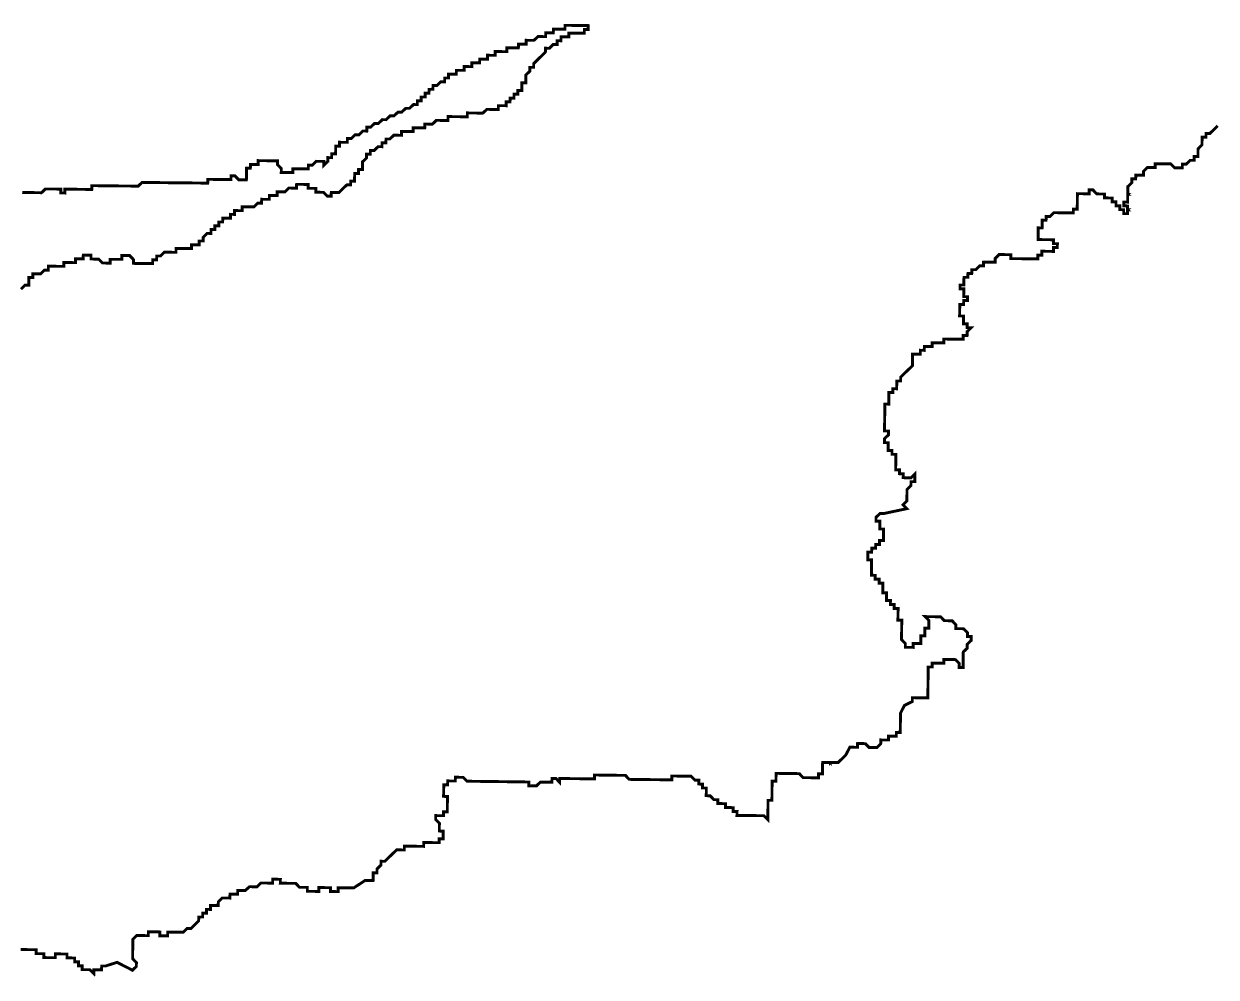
# Model space of a CAD drawing. Header units: metres. Extents: x 257673 to 289848, y 2129691 to 2228029.
# Drawn here: x 263109 to 264336, y 2167582 to 2168564 of the extents above; entities that cross this region are included whole.
import ezdxf

# ---------------------------------------------------------------- set-up
doc = ezdxf.new("R2010")
doc.units = ezdxf.units.M
doc.header["$MEASUREMENT"] = 0
doc.layers.add('HAZARDS LINE', color=1, linetype='Continuous')

msp = doc.modelspace()

# ---------------------------------------------------------------- linework, layer by layer
at = {"layer": 'HAZARDS LINE', "lineweight": 18}
for points in [[(263105.7, 2168290.6, 2.98, 2.98, 0), (263109.7, 2168294.6, 2.98, 2.98, 0), (263113.7, 2168294.5, 2.98, 2.98, 0), (263113.8, 2168298.5, 2.98, 2.98, 0), (263113.8, 2168302.5, 2.98, 2.98, 0), (263117.8, 2168302.4, 2.98, 2.98, 0), (263117.8, 2168306.4, 2.98, 2.98, 0), (263121.8, 2168306.4, 2.98, 2.98, 0), (263125.8, 2168306.3, 2.98, 2.98, 0), (263129.8, 2168310.2, 2.98, 2.98, 0), (263133.8, 2168310.2, 2.98, 2.98, 0), (263133.8, 2168314.2, 2.98, 2.98, 0), (263137.8, 2168314.1, 2.98, 2.98, 0), (263141.8, 2168314.1, 2.98, 2.98, 0), (263145.8, 2168314, 2.98, 2.98, 0), (263149.7, 2168314, 2.98, 2.98, 0), (263149.8, 2168318, 2.98, 2.98, 0), (263153.8, 2168317.9, 2.98, 2.98, 0), (263157.7, 2168317.9, 2.98, 2.98, 0), (263161.7, 2168317.8, 2.98, 2.98, 0), (263161.8, 2168321.8, 2.98, 2.98, 0), (263165.7, 2168321.7, 2.98, 2.98, 0), (263169.7, 2168321.7, 2.98, 2.98, 0), (263169.8, 2168325.7, 2.98, 2.98, 0), (263173.7, 2168325.6, 2.98, 2.98, 0), (263177.7, 2168325.6, 2.98, 2.98, 0), (263177.7, 2168321.6, 2.98, 2.98, 0), (263181.6, 2168321.5, 2.98, 2.98, 0), (263185.6, 2168321.5, 2.98, 2.98, 0), (263189.5, 2168317.5, 2.98, 2.98, 0), (263193.5, 2168317.4, 2.98, 2.98, 0), (263197.5, 2168317.4, 2.98, 2.98, 0), (263197.5, 2168321.3, 2.98, 2.98, 0), (263201.5, 2168321.3, 2.98, 2.98, 0), (263205.5, 2168321.2, 2.98, 2.98, 0), (263209.5, 2168321.2, 2.98, 2.98, 0), (263209.5, 2168325.2, 2.98, 2.98, 0), (263213.5, 2168325.1, 2.98, 2.98, 0), (263217.5, 2168325.1, 2.98, 2.98, 0), (263221.4, 2168321.1, 2.98, 2.98, 0), (263221.4, 2168317.1, 2.98, 2.98, 0), (263225.3, 2168317, 2.98, 2.98, 0), (263229.3, 2168317, 2.98, 2.98, 0), (263233.3, 2168316.9, 2.98, 2.98, 0), (263237.3, 2168316.9, 2.98, 2.98, 0), (263241.2, 2168316.8, 2.98, 2.98, 0), (263241.3, 2168320.8, 2.98, 2.98, 0), (263245.3, 2168320.8, 2.98, 2.98, 0), (263245.3, 2168324.7, 2.98, 2.98, 0), (263249.3, 2168324.7, 2.98, 2.98, 0), (263253.3, 2168328.6, 2.98, 2.98, 0), (263257.3, 2168328.6, 2.98, 2.98, 0), (263261.3, 2168328.5, 2.98, 2.98, 0), (263265.2, 2168328.5, 2.98, 2.98, 0), (263265.3, 2168332.4, 2.98, 2.98, 0), (263269.3, 2168332.4, 2.98, 2.98, 0), (263273.2, 2168332.4, 2.98, 2.98, 0), (263277.2, 2168332.3, 2.98, 2.98, 0), (263281.2, 2168332.3, 2.98, 2.98, 0), (263281.2, 2168336.2, 2.98, 2.98, 0), (263285.2, 2168336.2, 2.98, 2.98, 0), (263289.2, 2168336.1, 2.98, 2.98, 0), (263289.2, 2168340.1, 2.98, 2.98, 0), (263293.2, 2168340.1, 2.98, 2.98, 0), (263293.3, 2168344, 2.98, 2.98, 0), (263297.3, 2168348, 2.98, 2.98, 0), (263301.3, 2168347.9, 2.98, 2.98, 0), (263301.3, 2168351.9, 2.98, 2.98, 0), (263305.3, 2168351.8, 2.98, 2.98, 0), (263305.3, 2168355.8, 2.98, 2.98, 0), (263309.3, 2168355.8, 2.98, 2.98, 0), (263309.4, 2168359.7, 2.98, 2.98, 0), (263313.3, 2168359.7, 2.98, 2.98, 0), (263313.4, 2168363.7, 2.98, 2.98, 0), (263317.4, 2168363.6, 2.98, 2.98, 0), (263321.3, 2168363.6, 2.98, 2.98, 0), (263321.4, 2168367.6, 2.98, 2.98, 0), (263325.4, 2168367.5, 2.98, 2.98, 0), (263325.4, 2168371.5, 2.98, 2.98, 0), (263329.4, 2168371.4, 2.98, 2.98, 0), (263333.4, 2168371.4, 2.98, 2.98, 0), (263333.4, 2168375.4, 2.98, 2.98, 0), (263337.4, 2168375.3, 2.98, 2.98, 0), (263341.4, 2168375.3, 2.98, 2.98, 0), (263345.3, 2168375.2, 2.98, 2.98, 0), (263349.4, 2168379.1, 2.98, 2.98, 0), (263353.3, 2168379.1, 2.98, 2.98, 0), (263353.4, 2168383.1, 2.98, 2.98, 0), (263357.4, 2168383, 2.98, 2.98, 0), (263361.3, 2168383, 2.98, 2.98, 0), (263361.4, 2168387, 2.98, 2.98, 0), (263365.4, 2168386.9, 2.98, 2.98, 0), (263369.3, 2168386.9, 2.98, 2.98, 0), (263369.4, 2168390.8, 2.98, 2.98, 0), (263373.4, 2168390.8, 2.98, 2.98, 0), (263377.3, 2168390.7, 2.98, 2.98, 0), (263381.4, 2168394.7, 2.98, 2.98, 0), (263385.3, 2168394.6, 2.98, 2.98, 0), (263389.3, 2168394.6, 2.98, 2.98, 0), (263389.4, 2168398.5, 2.98, 2.98, 0), (263393.3, 2168398.5, 2.98, 2.98, 0), (263397.3, 2168398.4, 2.98, 2.98, 0), (263401.3, 2168398.4, 2.98, 2.98, 0), (263401.2, 2168394.4, 2.98, 2.98, 0), (263405.2, 2168394.4, 2.98, 2.98, 0), (263409.2, 2168394.3, 2.98, 2.98, 0), (263409.1, 2168390.3, 2.98, 2.98, 0), (263413.1, 2168390.3, 2.98, 2.98, 0), (263417.1, 2168390.2, 2.98, 2.98, 0), (263421, 2168386.2, 2.98, 2.98, 0), (263425, 2168386.2, 2.98, 2.98, 0), (263425.1, 2168390.2, 2.98, 2.98, 0), (263429, 2168390.1, 2.98, 2.98, 0), (263433, 2168390.1, 2.98, 2.98, 0), (263437, 2168394, 2.98, 2.98, 0), (263441.1, 2168397.9, 2.98, 2.98, 0), (263445, 2168397.9, 2.98, 2.98, 0), (263445.1, 2168401.8, 2.98, 2.98, 0), (263449.1, 2168401.8, 2.98, 2.98, 0), (263449.1, 2168405.8, 2.98, 2.98, 0), (263449.2, 2168409.7, 2.98, 2.98, 0), (263453.1, 2168409.7, 2.98, 2.98, 0), (263453.2, 2168413.7, 2.98, 2.98, 0), (263457.2, 2168413.6, 2.98, 2.98, 0), (263457.2, 2168417.6, 2.98, 2.98, 0), (263457.2, 2168421.6, 2.98, 2.98, 0), (263461.3, 2168425.5, 2.98, 2.98, 0), (263461.3, 2168429.5, 2.98, 2.98, 0), (263465.3, 2168429.4, 2.98, 2.98, 0), (263465.3, 2168433.4, 2.98, 2.98, 0), (263469.3, 2168433.4, 2.98, 2.98, 0), (263473.3, 2168437.3, 2.98, 2.98, 0), (263477.3, 2168437.2, 2.98, 2.98, 0), (263477.4, 2168441.2, 2.98, 2.98, 0), (263481.3, 2168441.2, 2.98, 2.98, 0), (263481.4, 2168445.1, 2.98, 2.98, 0), (263485.4, 2168445.1, 2.98, 2.98, 0), (263489.4, 2168449, 2.98, 2.98, 0), (263493.4, 2168449, 2.98, 2.98, 0), (263497.3, 2168448.9, 2.98, 2.98, 0), (263497.4, 2168452.9, 2.98, 2.98, 0), (263501.4, 2168452.9, 2.98, 2.98, 0), (263505.3, 2168452.8, 2.98, 2.98, 0), (263509.3, 2168452.8, 2.98, 2.98, 0), (263509.4, 2168456.7, 2.98, 2.98, 0), (263513.4, 2168456.7, 2.98, 2.98, 0), (263517.3, 2168456.6, 2.98, 2.98, 0), (263521.3, 2168456.6, 2.98, 2.98, 0), (263521.4, 2168460.6, 2.98, 2.98, 0), (263525.3, 2168460.5, 2.98, 2.98, 0), (263529.3, 2168460.5, 2.98, 2.98, 0), (263533.3, 2168464.4, 2.98, 2.98, 0), (263537.3, 2168464.3, 2.98, 2.98, 0), (263541.3, 2168464.3, 2.98, 2.98, 0), (263545.3, 2168464.2, 2.98, 2.98, 0), (263545.3, 2168468.2, 2.98, 2.98, 0), (263549.3, 2168468.2, 2.98, 2.98, 0), (263553.3, 2168468.1, 2.98, 2.98, 0), (263557.2, 2168468.1, 2.98, 2.98, 0), (263561.2, 2168468, 2.98, 2.98, 0), (263565.2, 2168468, 2.98, 2.98, 0), (263565.2, 2168472, 2.98, 2.98, 0), (263569.2, 2168471.9, 2.98, 2.98, 0), (263573.2, 2168471.9, 2.98, 2.98, 0), (263577.2, 2168471.8, 2.98, 2.98, 0), (263581.1, 2168471.8, 2.98, 2.98, 0), (263585.2, 2168475.7, 2.98, 2.98, 0), (263589.1, 2168475.6, 2.98, 2.98, 0), (263593.1, 2168475.6, 2.98, 2.98, 0), (263597.1, 2168475.5, 2.98, 2.98, 0), (263597.1, 2168479.5, 2.98, 2.98, 0), (263601.1, 2168479.5, 2.98, 2.98, 0), (263605.1, 2168479.4, 2.98, 2.98, 0), (263605.1, 2168483.4, 2.98, 2.98, 0), (263609.1, 2168483.4, 2.98, 2.98, 0), (263609.2, 2168487.3, 2.98, 2.98, 0), (263613.1, 2168487.3, 2.98, 2.98, 0), (263613.2, 2168491.3, 2.98, 2.98, 0), (263617.2, 2168491.2, 2.98, 2.98, 0), (263617.2, 2168495.2, 2.98, 2.98, 0), (263621.2, 2168495.1, 2.98, 2.98, 0), (263621.2, 2168499.1, 2.98, 2.98, 0), (263621.3, 2168503.1, 2.98, 2.98, 0), (263625.3, 2168503, 2.98, 2.98, 0), (263625.3, 2168507, 2.98, 2.98, 0), (263625.4, 2168511, 2.98, 2.98, 0), (263629.4, 2168514.9, 2.98, 2.98, 0), (263629.4, 2168518.9, 2.98, 2.98, 0), (263633.4, 2168518.9, 2.98, 2.98, 0), (263633.5, 2168522.8, 2.98, 2.98, 0), (263637.5, 2168526.8, 2.98, 2.98, 0), (263645.5, 2168534.6, 2.98, 2.98, 0), (263645.6, 2168538.6, 2.98, 2.98, 0), (263649.6, 2168538.5, 2.98, 2.98, 0), (263653.6, 2168542.5, 2.98, 2.98, 0), (263657.6, 2168542.4, 2.98, 2.98, 0), (263657.6, 2168546.4, 2.98, 2.98, 0), (263661.6, 2168546.3, 2.98, 2.98, 0), (263661.6, 2168550.3, 2.98, 2.98, 0), (263665.6, 2168550.3, 2.98, 2.98, 0), (263669.6, 2168550.2, 2.98, 2.98, 0), (263669.6, 2168554.2, 2.98, 2.98, 0), (263673.6, 2168554.2, 2.98, 2.98, 0), (263677.6, 2168554.1, 2.98, 2.98, 0), (263681.6, 2168554.1, 2.98, 2.98, 0), (263685.5, 2168554, 2.98, 2.98, 0), (263685.6, 2168558, 2.98, 2.98, 0), (263689.6, 2168557.9, 2.98, 2.98, 0), (263689.6, 2168561.9, 2.98, 2.98, 0), (263685.6, 2168562, 2.98, 2.98, 0), (263681.7, 2168562, 2.98, 2.98, 0), (263677.7, 2168562.1, 2.98, 2.98, 0), (263673.7, 2168562.1, 2.98, 2.98, 0), (263669.7, 2168562.2, 2.98, 2.98, 0), (263665.7, 2168562.2, 2.98, 2.98, 0), (263665.7, 2168558.2, 2.98, 2.98, 0), (263661.7, 2168558.3, 2.98, 2.98, 0), (263657.7, 2168558.3, 2.98, 2.98, 0), (263653.8, 2168558.4, 2.98, 2.98, 0), (263653.7, 2168554.4, 2.98, 2.98, 0), (263649.7, 2168554.4, 2.98, 2.98, 0), (263645.8, 2168554.5, 2.98, 2.98, 0), (263645.7, 2168550.5, 2.98, 2.98, 0), (263641.7, 2168550.6, 2.98, 2.98, 0), (263637.8, 2168550.6, 2.98, 2.98, 0), (263633.7, 2168546.7, 2.98, 2.98, 0), (263629.8, 2168546.7, 2.98, 2.98, 0), (263625.8, 2168546.8, 2.98, 2.98, 0), (263625.7, 2168542.8, 2.98, 2.98, 0), (263621.8, 2168542.9, 2.98, 2.98, 0), (263617.8, 2168542.9, 2.98, 2.98, 0), (263617.7, 2168538.9, 2.98, 2.98, 0), (263613.8, 2168539, 2.98, 2.98, 0), (263609.8, 2168539, 2.98, 2.98, 0), (263605.8, 2168539.1, 2.98, 2.98, 0), (263605.8, 2168535.1, 2.98, 2.98, 0), (263601.8, 2168535.1, 2.98, 2.98, 0), (263597.8, 2168535.2, 2.98, 2.98, 0), (263593.8, 2168535.2, 2.98, 2.98, 0), (263593.8, 2168531.3, 2.98, 2.98, 0), (263589.8, 2168531.3, 2.98, 2.98, 0), (263585.8, 2168531.4, 2.98, 2.98, 0), (263585.8, 2168527.4, 2.98, 2.98, 0), (263581.8, 2168527.4, 2.98, 2.98, 0), (263577.8, 2168527.5, 2.98, 2.98, 0), (263577.8, 2168523.5, 2.98, 2.98, 0), (263573.8, 2168523.6, 2.98, 2.98, 0), (263569.8, 2168523.6, 2.98, 2.98, 0), (263569.8, 2168519.6, 2.98, 2.98, 0), (263565.8, 2168519.7, 2.98, 2.98, 0), (263561.8, 2168519.7, 2.98, 2.98, 0), (263561.8, 2168515.8, 2.98, 2.98, 0), (263557.8, 2168515.8, 2.98, 2.98, 0), (263553.8, 2168515.8, 2.98, 2.98, 0), (263553.8, 2168511.9, 2.98, 2.98, 0), (263549.8, 2168511.9, 2.98, 2.98, 0), (263545.8, 2168512, 2.98, 2.98, 0), (263545.8, 2168508, 2.98, 2.98, 0), (263541.8, 2168508, 2.98, 2.98, 0), (263541.8, 2168504.1, 2.98, 2.98, 0), (263537.8, 2168504.1, 2.98, 2.98, 0), (263533.8, 2168500.2, 2.98, 2.98, 0), (263529.8, 2168500.2, 2.98, 2.98, 0), (263529.7, 2168496.3, 2.98, 2.98, 0), (263525.8, 2168496.3, 2.98, 2.98, 0), (263525.7, 2168492.3, 2.98, 2.98, 0), (263521.7, 2168492.4, 2.98, 2.98, 0), (263521.7, 2168488.4, 2.98, 2.98, 0), (263517.7, 2168488.4, 2.98, 2.98, 0), (263517.7, 2168484.5, 2.98, 2.98, 0), (263513.7, 2168484.5, 2.98, 2.98, 0), (263513.6, 2168480.5, 2.98, 2.98, 0), (263509.7, 2168480.6, 2.98, 2.98, 0), (263505.6, 2168476.7, 2.98, 2.98, 0), (263501.7, 2168476.7, 2.98, 2.98, 0), (263497.6, 2168472.8, 2.98, 2.98, 0), (263493.7, 2168472.8, 2.98, 2.98, 0), (263489.6, 2168468.9, 2.98, 2.98, 0), (263485.7, 2168469, 2.98, 2.98, 0), (263481.6, 2168465, 2.98, 2.98, 0), (263477.7, 2168465.1, 2.98, 2.98, 0), (263473.6, 2168461.1, 2.98, 2.98, 0), (263469.7, 2168461.2, 2.98, 2.98, 0), (263465.6, 2168457.3, 2.98, 2.98, 0), (263461.7, 2168457.3, 2.98, 2.98, 0), (263461.6, 2168453.3, 2.98, 2.98, 0), (263457.6, 2168453.4, 2.98, 2.98, 0), (263453.6, 2168449.5, 2.98, 2.98, 0), (263449.6, 2168449.5, 2.98, 2.98, 0), (263445.6, 2168445.6, 2.98, 2.98, 0), (263441.6, 2168445.6, 2.98, 2.98, 0), (263441.6, 2168441.7, 2.98, 2.98, 0), (263437.6, 2168441.7, 2.98, 2.98, 0), (263433.6, 2168441.8, 2.98, 2.98, 0), (263433.6, 2168437.8, 2.98, 2.98, 0), (263429.6, 2168437.8, 2.98, 2.98, 0), (263429.6, 2168433.8, 2.98, 2.98, 0), (263429.5, 2168429.9, 2.98, 2.98, 0), (263425.5, 2168429.9, 2.98, 2.98, 0), (263425.5, 2168425.9, 2.98, 2.98, 0), (263421.5, 2168426, 2.98, 2.98, 0), (263421.5, 2168422, 2.98, 2.98, 0), (263417.4, 2168418.1, 2.98, 2.98, 0), (263417.5, 2168422.1, 2.98, 2.98, 0), (263413.5, 2168422.1, 2.98, 2.98, 0), (263409.5, 2168422.2, 2.98, 2.98, 0), (263405.5, 2168418.2, 2.98, 2.98, 0), (263401.5, 2168418.3, 2.98, 2.98, 0), (263401.5, 2168414.3, 2.98, 2.98, 0), (263397.5, 2168414.4, 2.98, 2.98, 0), (263393.5, 2168414.4, 2.98, 2.98, 0), (263389.6, 2168414.4, 2.98, 2.98, 0), (263385.6, 2168414.5, 2.98, 2.98, 0), (263385.5, 2168410.5, 2.98, 2.98, 0), (263381.6, 2168410.6, 2.98, 2.98, 0), (263377.6, 2168410.6, 2.98, 2.98, 0), (263373.6, 2168410.7, 2.98, 2.98, 0), (263373.7, 2168414.6, 2.98, 2.98, 0), (263369.7, 2168418.7, 2.98, 2.98, 0), (263369.8, 2168422.6, 2.98, 2.98, 0), (263365.8, 2168422.7, 2.98, 2.98, 0), (263361.8, 2168422.7, 2.98, 2.98, 0), (263357.9, 2168422.8, 2.98, 2.98, 0), (263353.9, 2168422.8, 2.98, 2.98, 0), (263349.9, 2168422.9, 2.98, 2.98, 0), (263349.8, 2168418.9, 2.98, 2.98, 0), (263345.9, 2168419, 2.98, 2.98, 0), (263341.9, 2168419, 2.98, 2.98, 0), (263341.8, 2168415, 2.98, 2.98, 0), (263337.9, 2168415.1, 2.98, 2.98, 0), (263337.8, 2168411.1, 2.98, 2.98, 0), (263337.8, 2168407.1, 2.98, 2.98, 0), (263337.7, 2168403.2, 2.98, 2.98, 0), (263333.8, 2168403.2, 2.98, 2.98, 0), (263329.8, 2168403.2, 2.98, 2.98, 0), (263325.8, 2168407.3, 2.98, 2.98, 0), (263321.9, 2168407.3, 2.98, 2.98, 0), (263321.8, 2168403.3, 2.98, 2.98, 0), (263317.8, 2168403.4, 2.98, 2.98, 0), (263313.9, 2168403.4, 2.98, 2.98, 0), (263309.9, 2168403.5, 2.98, 2.98, 0), (263305.9, 2168403.5, 2.98, 2.98, 0), (263301.9, 2168403.6, 2.98, 2.98, 0), (263298, 2168403.6, 2.98, 2.98, 0), (263297.9, 2168399.7, 2.98, 2.98, 0), (263293.9, 2168399.7, 2.98, 2.98, 0), (263290, 2168399.8, 2.98, 2.98, 0), (263286, 2168399.8, 2.98, 2.98, 0), (263282, 2168399.9, 2.98, 2.98, 0), (263278, 2168399.9, 2.98, 2.98, 0), (263274.1, 2168400, 2.98, 2.98, 0), (263270.1, 2168400, 2.98, 2.98, 0), (263266.1, 2168400, 2.98, 2.98, 0), (263262.1, 2168400.1, 2.98, 2.98, 0), (263258.2, 2168400.1, 2.98, 2.98, 0), (263254.2, 2168400.2, 2.98, 2.98, 0), (263250.2, 2168400.2, 2.98, 2.98, 0), (263246.2, 2168400.3, 2.98, 2.98, 0), (263242.3, 2168400.3, 2.98, 2.98, 0), (263238.3, 2168400.4, 2.98, 2.98, 0), (263234.3, 2168400.4, 2.98, 2.98, 0), (263230.3, 2168400.5, 2.98, 2.98, 0), (263226.3, 2168396.6, 2.98, 2.98, 0), (263222.3, 2168396.6, 2.98, 2.98, 0), (263218.4, 2168396.7, 2.98, 2.98, 0), (263214.4, 2168396.7, 2.98, 2.98, 0), (263210.4, 2168396.8, 2.98, 2.98, 0), (263206.4, 2168396.8, 2.98, 2.98, 0), (263202.4, 2168396.9, 2.98, 2.98, 0), (263198.5, 2168396.9, 2.98, 2.98, 0), (263194.5, 2168396.9, 2.98, 2.98, 0), (263190.5, 2168397, 2.98, 2.98, 0), (263186.5, 2168397, 2.98, 2.98, 0), (263182.6, 2168397.1, 2.98, 2.98, 0), (263178.6, 2168397.1, 2.98, 2.98, 0), (263178.5, 2168393.2, 2.98, 2.98, 0), (263174.6, 2168393.2, 2.98, 2.98, 0), (263170.6, 2168393.3, 2.98, 2.98, 0), (263166.6, 2168393.3, 2.98, 2.98, 0), (263162.6, 2168393.4, 2.98, 2.98, 0), (263158.7, 2168393.4, 2.98, 2.98, 0), (263154.7, 2168393.5, 2.98, 2.98, 0), (263150.7, 2168393.5, 2.98, 2.98, 0), (263150.7, 2168389.5, 2.98, 2.98, 0), (263146.7, 2168389.6, 2.98, 2.98, 0), (263146.7, 2168393.6, 2.98, 2.98, 0), (263142.8, 2168393.6, 2.98, 2.98, 0), (263138.8, 2168393.7, 2.98, 2.98, 0), (263134.8, 2168393.7, 2.98, 2.98, 0), (263130.8, 2168393.7, 2.98, 2.98, 0), (263126.8, 2168389.8, 2.98, 2.98, 0), (263122.8, 2168389.9, 2.98, 2.98, 0), (263114.9, 2168390, 2.98, 2.98, 0), (263110.9, 2168390, 2.98, 2.98, 0), (263106.9, 2168390.1, 2.98, 2.98, 0)], [(264337.7, 2168458.7, 2.98, 2.98, 0), (264333.6, 2168454.8, 2.98, 2.98, 0), (264329.6, 2168450.9, 2.98, 2.98, 0), (264325.6, 2168450.9, 2.98, 2.98, 0), (264325.5, 2168446.9, 2.98, 2.98, 0), (264321.6, 2168447, 2.98, 2.98, 0), (264321.4, 2168439, 2.98, 2.98, 0), (264317.4, 2168435.1, 2.98, 2.98, 0), (264317.3, 2168427.1, 2.98, 2.98, 0), (264313.3, 2168427.2, 2.98, 2.98, 0), (264313.3, 2168423.2, 2.98, 2.98, 0), (264309.3, 2168423.2, 2.98, 2.98, 0), (264305.2, 2168419.3, 2.98, 2.98, 0), (264301.2, 2168419.3, 2.98, 2.98, 0), (264301.2, 2168415.4, 2.98, 2.98, 0), (264293.2, 2168415.5, 2.98, 2.98, 0), (264289.3, 2168419.5, 2.98, 2.98, 0), (264273.3, 2168419.7, 2.98, 2.98, 0), (264273.3, 2168415.7, 2.98, 2.98, 0), (264265.3, 2168415.8, 2.98, 2.98, 0), (264261.3, 2168411.9, 2.98, 2.98, 0), (264261.2, 2168407.9, 2.98, 2.98, 0), (264253.3, 2168408, 2.98, 2.98, 0), (264253.2, 2168404, 2.98, 2.98, 0), (264249.2, 2168404.1, 2.98, 2.98, 0), (264249.2, 2168400.1, 2.98, 2.98, 0), (264245.1, 2168396.2, 2.98, 2.98, 0), (264245, 2168388.2, 2.98, 2.98, 0), (264244.9, 2168380.2, 2.98, 2.98, 0), (264240.9, 2168380.3, 2.98, 2.98, 0), (264240.9, 2168376.3, 2.98, 2.98, 0), (264244.9, 2168376.2, 2.98, 2.98, 0), (264244.8, 2168372.3, 2.98, 2.98, 0), (264244.7, 2168368.3, 2.98, 2.98, 0), (264240.8, 2168368.3, 2.98, 2.98, 0), (264240.8, 2168372.3, 2.98, 2.98, 0), (264236.8, 2168372.4, 2.98, 2.98, 0), (264236.9, 2168376.3, 2.98, 2.98, 0), (264232.9, 2168376.4, 2.98, 2.98, 0), (264232.9, 2168380.4, 2.98, 2.98, 0), (264229, 2168380.4, 2.98, 2.98, 0), (264229, 2168384.4, 2.98, 2.98, 0), (264221, 2168384.5, 2.98, 2.98, 0), (264221.1, 2168388.5, 2.98, 2.98, 0), (264213.1, 2168388.6, 2.98, 2.98, 0), (264209.2, 2168392.7, 2.98, 2.98, 0), (264205.2, 2168392.7, 2.98, 2.98, 0), (264205.2, 2168388.7, 2.98, 2.98, 0), (264193.2, 2168388.9, 2.98, 2.98, 0), (264193, 2168373, 2.98, 2.98, 0), (264189, 2168373, 2.98, 2.98, 0), (264188.9, 2168369, 2.98, 2.98, 0), (264169, 2168369.3, 2.98, 2.98, 0), (264165, 2168365.4, 2.98, 2.98, 0), (264161, 2168365.4, 2.98, 2.98, 0), (264160.9, 2168361.4, 2.98, 2.98, 0), (264156.9, 2168361.5, 2.98, 2.98, 0), (264156.8, 2168353.5, 2.98, 2.98, 0), (264152.8, 2168353.6, 2.98, 2.98, 0), (264152.7, 2168341.6, 2.98, 2.98, 0), (264168.6, 2168341.4, 2.98, 2.98, 0), (264168.6, 2168337.4, 2.98, 2.98, 0), (264172.6, 2168337.3, 2.98, 2.98, 0), (264172.5, 2168333.4, 2.98, 2.98, 0), (264168.5, 2168333.4, 2.98, 2.98, 0), (264168.5, 2168329.4, 2.98, 2.98, 0), (264156.5, 2168329.6, 2.98, 2.98, 0), (264156.5, 2168325.6, 2.98, 2.98, 0), (264152.5, 2168325.6, 2.98, 2.98, 0), (264152.4, 2168321.7, 2.98, 2.98, 0), (264124.5, 2168322, 2.98, 2.98, 0), (264124.6, 2168326, 2.98, 2.98, 0), (264112.6, 2168326.2, 2.98, 2.98, 0), (264108.6, 2168322.2, 2.98, 2.98, 0), (264108.5, 2168318.3, 2.98, 2.98, 0), (264096.6, 2168318.4, 2.98, 2.98, 0), (264096.5, 2168314.4, 2.98, 2.98, 0), (264092.5, 2168314.5, 2.98, 2.98, 0), (264088.5, 2168310.6, 2.98, 2.98, 0), (264084.5, 2168310.6, 2.98, 2.98, 0), (264084.4, 2168306.6, 2.98, 2.98, 0), (264080.5, 2168306.7, 2.98, 2.98, 0), (264080.4, 2168302.7, 2.98, 2.98, 0), (264076.4, 2168302.7, 2.98, 2.98, 0), (264076.3, 2168294.8, 2.98, 2.98, 0), (264072.3, 2168294.8, 2.98, 2.98, 0), (264072.3, 2168290.8, 2.98, 2.98, 0), (264076.3, 2168290.8, 2.98, 2.98, 0), (264076.1, 2168282.8, 2.98, 2.98, 0), (264080.1, 2168282.8, 2.98, 2.98, 0), (264080.1, 2168278.8, 2.98, 2.98, 0), (264076.1, 2168278.8, 2.98, 2.98, 0), (264076, 2168274.8, 2.98, 2.98, 0), (264072.1, 2168274.9, 2.98, 2.98, 0), (264071.9, 2168262.9, 2.98, 2.98, 0), (264075.9, 2168262.9, 2.98, 2.98, 0), (264075.8, 2168254.9, 2.98, 2.98, 0), (264079.8, 2168254.8, 2.98, 2.98, 0), (264079.7, 2168250.9, 2.98, 2.98, 0), (264083.7, 2168250.8, 2.98, 2.98, 0), (264079.7, 2168246.9, 2.98, 2.98, 0), (264079.6, 2168242.9, 2.98, 2.98, 0), (264075.6, 2168242.9, 2.98, 2.98, 0), (264075.6, 2168239, 2.98, 2.98, 0), (264055.6, 2168239.2, 2.98, 2.98, 0), (264055.6, 2168235.2, 2.98, 2.98, 0), (264043.6, 2168235.4, 2.98, 2.98, 0), (264043.6, 2168231.4, 2.98, 2.98, 0), (264035.6, 2168231.5, 2.98, 2.98, 0), (264035.5, 2168227.5, 2.98, 2.98, 0), (264031.5, 2168227.6, 2.98, 2.98, 0), (264031.5, 2168223.6, 2.98, 2.98, 0), (264023.5, 2168223.7, 2.98, 2.98, 0), (264023.4, 2168211.7, 2.98, 2.98, 0), (264019.3, 2168207.8, 2.98, 2.98, 0), (264015.3, 2168203.9, 2.98, 2.98, 0), (264011.2, 2168199.9, 2.98, 2.98, 0), (264011.2, 2168196, 2.98, 2.98, 0), (264007.2, 2168196, 2.98, 2.98, 0), (264007.2, 2168192, 2.98, 2.98, 0), (264007.1, 2168188, 2.98, 2.98, 0), (264003.1, 2168188.1, 2.98, 2.98, 0), (264003.1, 2168184.1, 2.98, 2.98, 0), (263999.1, 2168184.2, 2.98, 2.98, 0), (263999, 2168172.2, 2.98, 2.98, 0), (263995, 2168172.3, 2.98, 2.98, 0), (263994.6, 2168144.5, 2.98, 2.98, 0), (263998.6, 2168144.4, 2.98, 2.98, 0), (263998.6, 2168140.4, 2.98, 2.98, 0), (263994.5, 2168136.5, 2.98, 2.98, 0), (263994.5, 2168132.5, 2.98, 2.98, 0), (263998.5, 2168132.5, 2.98, 2.98, 0), (263998.4, 2168124.5, 2.98, 2.98, 0), (264002.3, 2168124.5, 2.98, 2.98, 0), (264002.3, 2168120.5, 2.98, 2.98, 0), (264006.3, 2168120.4, 2.98, 2.98, 0), (264006.2, 2168112.5, 2.98, 2.98, 0), (264006.1, 2168104.5, 2.98, 2.98, 0), (264010.1, 2168104.5, 2.98, 2.98, 0), (264010, 2168100.5, 2.98, 2.98, 0), (264014, 2168100.4, 2.98, 2.98, 0), (264013.9, 2168096.4, 2.98, 2.98, 0), (264021.9, 2168096.3, 2.98, 2.98, 0), (264025.9, 2168100.3, 2.98, 2.98, 0), (264025.8, 2168092.3, 2.98, 2.98, 0), (264021.9, 2168092.3, 2.98, 2.98, 0), (264021.8, 2168088.4, 2.98, 2.98, 0), (264017.8, 2168084.4, 2.98, 2.98, 0), (264017.6, 2168072.5, 2.98, 2.98, 0), (264013.6, 2168068.5, 2.98, 2.98, 0), (264017.5, 2168064.5, 2.98, 2.98, 0), (263993.8, 2168059.5, 2.98, 2.98, 0), (263989.9, 2168059.5, 2.98, 2.98, 0), (263985.8, 2168055.6, 2.98, 2.98, 0), (263985.8, 2168051.6, 2.98, 2.98, 0), (263989.8, 2168051.6, 2.98, 2.98, 0), (263989.7, 2168043.6, 2.98, 2.98, 0), (263993.6, 2168043.6, 2.98, 2.98, 0), (263993.5, 2168031.6, 2.98, 2.98, 0), (263989.5, 2168031.7, 2.98, 2.98, 0), (263989.5, 2168027.7, 2.98, 2.98, 0), (263985.5, 2168027.7, 2.98, 2.98, 0), (263985.4, 2168023.8, 2.98, 2.98, 0), (263981.5, 2168023.8, 2.98, 2.98, 0), (263981.4, 2168019.8, 2.98, 2.98, 0), (263977.4, 2168019.9, 2.98, 2.98, 0), (263977.3, 2168011.9, 2.98, 2.98, 0), (263981.3, 2168011.9, 2.98, 2.98, 0), (263981.1, 2167996, 2.98, 2.98, 0), (263985.1, 2167995.9, 2.98, 2.98, 0), (263985, 2167992, 2.98, 2.98, 0), (263989, 2167991.9, 2.98, 2.98, 0), (263989, 2167987.9, 2.98, 2.98, 0), (263993, 2167987.9, 2.98, 2.98, 0), (263992.9, 2167979.9, 2.98, 2.98, 0), (263992.8, 2167977.9, 2.98, 2.98, 0), (263996.8, 2167977.9, 2.98, 2.98, 0), (263996.7, 2167969.9, 2.98, 2.98, 0), (264000.7, 2167969.9, 2.98, 2.98, 0), (264000.6, 2167965.9, 2.98, 2.98, 0), (264004.6, 2167965.8, 2.98, 2.98, 0), (264004.6, 2167961.8, 2.98, 2.98, 0), (264008.6, 2167961.8, 2.98, 2.98, 0), (264008.4, 2167949.8, 2.98, 2.98, 0), (264012.4, 2167949.8, 2.98, 2.98, 0), (264012.1, 2167929.8, 2.98, 2.98, 0), (264016, 2167925.8, 2.98, 2.98, 0), (264016, 2167921.8, 2.98, 2.98, 0), (264024, 2167921.7, 2.98, 2.98, 0), (264024, 2167925.7, 2.98, 2.98, 0), (264032, 2167925.6, 2.98, 2.98, 0), (264032.1, 2167933.5, 2.98, 2.98, 0), (264036.1, 2167933.5, 2.98, 2.98, 0), (264036.2, 2167941.5, 2.98, 2.98, 0), (264040.2, 2167941.4, 2.98, 2.98, 0), (264040.3, 2167949.4, 2.98, 2.98, 0), (264036.4, 2167953.4, 2.98, 2.98, 0), (264052.3, 2167953.2, 2.98, 2.98, 0), (264056.2, 2167949.2, 2.98, 2.98, 0), (264064.2, 2167949.1, 2.98, 2.98, 0), (264068.1, 2167945, 2.98, 2.98, 0), (264068.1, 2167941, 2.98, 2.98, 0), (264076.1, 2167940.9, 2.98, 2.98, 0), (264080, 2167936.9, 2.98, 2.98, 0), (264079.9, 2167932.9, 2.98, 2.98, 0), (264083.9, 2167932.9, 2.98, 2.98, 0), (264083.9, 2167928.9, 2.98, 2.98, 0), (264079.8, 2167924.9, 2.98, 2.98, 0), (264079.8, 2167920.9, 2.98, 2.98, 0), (264075.7, 2167917, 2.98, 2.98, 0), (264075.5, 2167901.1, 2.98, 2.98, 0), (264071.5, 2167901.1, 2.98, 2.98, 0), (264071.6, 2167905.1, 2.98, 2.98, 0), (264067.7, 2167909.1, 2.98, 2.98, 0), (264055.7, 2167909.3, 2.98, 2.98, 0), (264055.6, 2167905.3, 2.98, 2.98, 0), (264043.7, 2167905.5, 2.98, 2.98, 0), (264043.6, 2167901.5, 2.98, 2.98, 0), (264039.6, 2167901.5, 2.98, 2.98, 0), (264039.2, 2167869.7, 2.98, 2.98, 0), (264023.3, 2167869.9, 2.98, 2.98, 0), (264023.2, 2167865.9, 2.98, 2.98, 0), (264015.2, 2167862, 2.98, 2.98, 0), (264011.1, 2167854.1, 2.98, 2.98, 0), (264010.8, 2167834.1, 2.98, 2.98, 0), (264006.8, 2167834.2, 2.98, 2.98, 0), (264006.8, 2167830.2, 2.98, 2.98, 0), (263998.8, 2167830.3, 2.98, 2.98, 0), (263998.8, 2167826.3, 2.98, 2.98, 0), (263990.8, 2167826.4, 2.98, 2.98, 0), (263990.7, 2167822.5, 2.98, 2.98, 0), (263986.7, 2167818.5, 2.98, 2.98, 0), (263978.8, 2167818.6, 2.98, 2.98, 0), (263974.8, 2167822.6, 2.98, 2.98, 0), (263966.9, 2167822.7, 2.98, 2.98, 0), (263966.8, 2167818.8, 2.98, 2.98, 0), (263958.9, 2167818.9, 2.98, 2.98, 0), (263954.8, 2167811, 2.98, 2.98, 0), (263950.8, 2167807, 2.98, 2.98, 0), (263946.8, 2167803.1, 2.98, 2.98, 0), (263938.8, 2167803.2, 2.98, 2.98, 0), (263930.9, 2167803.3, 2.98, 2.98, 0), (263930.7, 2167791.4, 2.98, 2.98, 0), (263926.7, 2167791.4, 2.98, 2.98, 0), (263926.7, 2167787.4, 2.98, 2.98, 0), (263910.8, 2167787.6, 2.98, 2.98, 0), (263906.9, 2167791.7, 2.98, 2.98, 0), (263883, 2167792, 2.98, 2.98, 0), (263882.9, 2167784, 2.98, 2.98, 0), (263878.9, 2167784, 2.98, 2.98, 0), (263878.7, 2167764.2, 2.98, 2.98, 0), (263874.7, 2167764.2, 2.98, 2.98, 0), (263874.5, 2167744.3, 2.98, 2.98, 0), (263870.5, 2167748.4, 2.98, 2.98, 0), (263842.7, 2167748.7, 2.98, 2.98, 0), (263842.8, 2167752.7, 2.98, 2.98, 0), (263838.8, 2167752.7, 2.98, 2.98, 0), (263838.8, 2167756.7, 2.98, 2.98, 0), (263830.9, 2167756.8, 2.98, 2.98, 0), (263830.9, 2167760.8, 2.98, 2.98, 0), (263823, 2167760.9, 2.98, 2.98, 0), (263823, 2167764.8, 2.98, 2.98, 0), (263819, 2167764.9, 2.98, 2.98, 0), (263815.1, 2167768.9, 2.98, 2.98, 0), (263811.1, 2167769, 2.98, 2.98, 0), (263811.2, 2167776.9, 2.98, 2.98, 0), (263807.3, 2167777, 2.98, 2.98, 0), (263807.3, 2167780.9, 2.98, 2.98, 0), (263803.3, 2167781, 2.98, 2.98, 0), (263803.4, 2167785, 2.98, 2.98, 0), (263799.4, 2167785, 2.98, 2.98, 0), (263795.5, 2167789, 2.98, 2.98, 0), (263775.6, 2167789.3, 2.98, 2.98, 0), (263775.6, 2167785.3, 2.98, 2.98, 0), (263731.8, 2167785.8, 2.98, 2.98, 0), (263727.9, 2167789.9, 2.98, 2.98, 0), (263696.1, 2167790.3, 2.98, 2.98, 0), (263696, 2167786.3, 2.98, 2.98, 0), (263660.2, 2167786.7, 2.98, 2.98, 0), (263660.2, 2167782.7, 2.98, 2.98, 0), (263656.3, 2167786.8, 2.98, 2.98, 0), (263652.3, 2167786.8, 2.98, 2.98, 0), (263652.2, 2167782.8, 2.98, 2.98, 0), (263640.3, 2167783, 2.98, 2.98, 0), (263636.3, 2167779.1, 2.98, 2.98, 0), (263628.3, 2167779.2, 2.98, 2.98, 0), (263628.4, 2167783.1, 2.98, 2.98, 0), (263564.8, 2167783.9, 2.98, 2.98, 0), (263560.8, 2167787.9, 2.98, 2.98, 0), (263552.9, 2167788, 2.98, 2.98, 0), (263552.8, 2167784.1, 2.98, 2.98, 0), (263544.9, 2167784.2, 2.98, 2.98, 0), (263544.8, 2167780.2, 2.98, 2.98, 0), (263540.9, 2167780.2, 2.98, 2.98, 0), (263540.7, 2167768.3, 2.98, 2.98, 0), (263544.7, 2167768.2, 2.98, 2.98, 0), (263544.5, 2167752.3, 2.98, 2.98, 0), (263540.5, 2167752.4, 2.98, 2.98, 0), (263540.5, 2167748.4, 2.98, 2.98, 0), (263532.5, 2167748.5, 2.98, 2.98, 0), (263532.5, 2167744.5, 2.98, 2.98, 0), (263536.4, 2167740.5, 2.98, 2.98, 0), (263536.3, 2167732.6, 2.98, 2.98, 0), (263540.3, 2167732.5, 2.98, 2.98, 0), (263540.2, 2167724.6, 2.98, 2.98, 0), (263536.2, 2167724.6, 2.98, 2.98, 0), (263536.2, 2167720.6, 2.98, 2.98, 0), (263520.3, 2167720.8, 2.98, 2.98, 0), (263520.2, 2167716.8, 2.98, 2.98, 0), (263500.3, 2167717.1, 2.98, 2.98, 0), (263500.3, 2167713.1, 2.98, 2.98, 0), (263492.3, 2167713.2, 2.98, 2.98, 0), (263484.3, 2167705.4, 2.98, 2.98, 0), (263480.3, 2167701.4, 2.98, 2.98, 0), (263476.3, 2167701.5, 2.98, 2.98, 0), (263476.2, 2167697.5, 2.98, 2.98, 0), (263472.2, 2167693.6, 2.98, 2.98, 0), (263472.2, 2167689.6, 2.98, 2.98, 0), (263468.2, 2167689.6, 2.98, 2.98, 0), (263468.1, 2167681.7, 2.98, 2.98, 0), (263460.1, 2167681.8, 2.98, 2.98, 0), (263448.1, 2167674, 2.98, 2.98, 0), (263432.2, 2167674.2, 2.98, 2.98, 0), (263432.2, 2167670.2, 2.98, 2.98, 0), (263424.2, 2167670.3, 2.98, 2.98, 0), (263424.3, 2167674.3, 2.98, 2.98, 0), (263412.3, 2167674.4, 2.98, 2.98, 0), (263412.3, 2167670.4, 2.98, 2.98, 0), (263400.4, 2167670.6, 2.98, 2.98, 0), (263400.4, 2167674.6, 2.98, 2.98, 0), (263392.4, 2167674.7, 2.98, 2.98, 0), (263388.5, 2167678.7, 2.98, 2.98, 0), (263372.6, 2167678.9, 2.98, 2.98, 0), (263372.7, 2167682.9, 2.98, 2.98, 0), (263364.7, 2167683, 2.98, 2.98, 0), (263364.7, 2167679, 2.98, 2.98, 0), (263352.7, 2167679.1, 2.98, 2.98, 0), (263348.7, 2167675.2, 2.98, 2.98, 0), (263340.8, 2167675.3, 2.98, 2.98, 0), (263336.7, 2167671.4, 2.98, 2.98, 0), (263328.8, 2167671.5, 2.98, 2.98, 0), (263328.7, 2167667.5, 2.98, 2.98, 0), (263320.8, 2167667.6, 2.98, 2.98, 0), (263320.7, 2167663.6, 2.98, 2.98, 0), (263312.8, 2167663.7, 2.98, 2.98, 0), (263308.8, 2167659.8, 2.98, 2.98, 0), (263308.7, 2167655.8, 2.98, 2.98, 0), (263300.8, 2167655.9, 2.98, 2.98, 0), (263300.7, 2167651.9, 2.98, 2.98, 0), (263296.7, 2167652, 2.98, 2.98, 0), (263296.7, 2167648, 2.98, 2.98, 0), (263292.7, 2167648, 2.98, 2.98, 0), (263292.7, 2167644.1, 2.98, 2.98, 0), (263288.7, 2167644.1, 2.98, 2.98, 0), (263288.6, 2167640.1, 2.98, 2.98, 0), (263284.6, 2167636.2, 2.98, 2.98, 0), (263280.6, 2167632.3, 2.98, 2.98, 0), (263276.6, 2167632.3, 2.98, 2.98, 0), (263272.6, 2167628.4, 2.98, 2.98, 0), (263256.7, 2167628.6, 2.98, 2.98, 0), (263256.6, 2167624.6, 2.98, 2.98, 0), (263248.7, 2167624.7, 2.98, 2.98, 0), (263248.7, 2167628.7, 2.98, 2.98, 0), (263236.8, 2167628.8, 2.98, 2.98, 0), (263236.8, 2167624.9, 2.98, 2.98, 0), (263224.8, 2167625, 2.98, 2.98, 0), (263220.8, 2167621.1, 2.98, 2.98, 0), (263220.6, 2167601.2, 2.98, 2.98, 0), (263224.5, 2167597.2, 2.98, 2.98, 0), (263224.4, 2167593.2, 2.98, 2.98, 0), (263220.4, 2167589.3, 2.98, 2.98, 0), (263204.6, 2167597.4, 2.98, 2.98, 0), (263192.6, 2167593.6, 2.98, 2.98, 0), (263188.7, 2167593.6, 2.98, 2.98, 0), (263188.6, 2167589.7, 2.98, 2.98, 0), (263180.7, 2167589.7, 2.98, 2.98, 0), (263180.6, 2167585.8, 2.98, 2.98, 0), (263176.7, 2167589.8, 2.98, 2.98, 0), (263168.7, 2167589.9, 2.98, 2.98, 0), (263168.8, 2167593.9, 2.98, 2.98, 0), (263164.8, 2167593.9, 2.98, 2.98, 0), (263164.8, 2167597.9, 2.98, 2.98, 0), (263160.9, 2167597.9, 2.98, 2.98, 0), (263160.9, 2167601.9, 2.98, 2.98, 0), (263153, 2167602, 2.98, 2.98, 0), (263153, 2167606, 2.98, 2.98, 0), (263141.1, 2167606.1, 2.98, 2.98, 0), (263141, 2167602.2, 2.98, 2.98, 0), (263129.1, 2167602.3, 2.98, 2.98, 0), (263129.2, 2167606.3, 2.98, 2.98, 0), (263121.2, 2167606.4, 2.98, 2.98, 0), (263121.3, 2167610.4, 2.98, 2.98, 0), (263105.4, 2167610.6, 2.98, 2.98, 0)]]:
    msp.add_lwpolyline(points, format="xyseb", dxfattribs=at)
for points, const_width in [([(264249, 2168388.1), (264245, 2168388.2)], 2.99), ([(264248.8, 2168372.2), (264244.8, 2168372.3)], 2.99), ([(263938.8, 2167799.2), (263938.8, 2167803.2)], 2.98)]:
    msp.add_lwpolyline(points, close=True, dxfattribs=dict(at, const_width=const_width))

doc.saveas('drawing.dxf')
